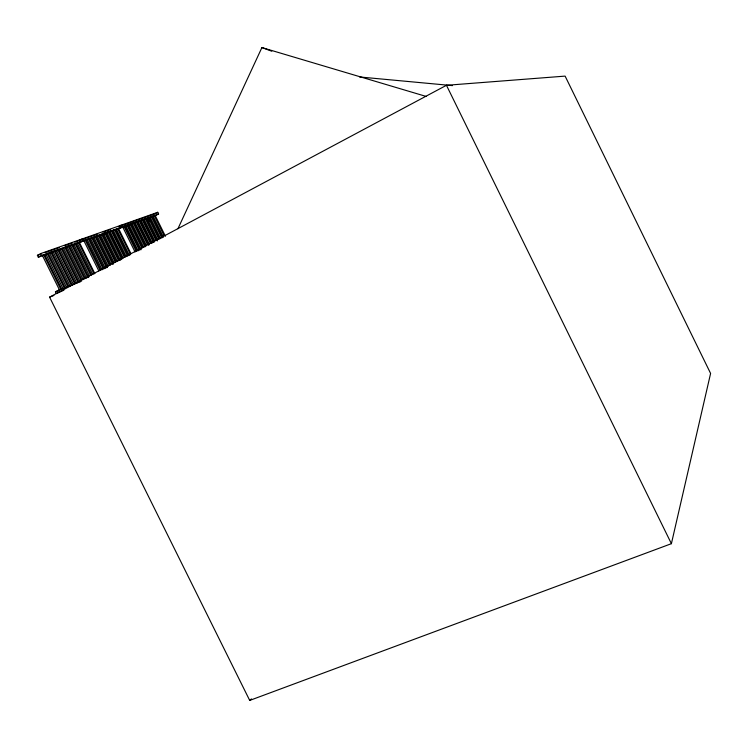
<?xml version="1.0" encoding="UTF-8"?>
<svg xmlns="http://www.w3.org/2000/svg" width="748" height="748" viewBox="0 0 748 748"><rect width="100%" height="100%" fill="white"/><g stroke="black" fill="none" stroke-linecap="round" stroke-linejoin="round"><path stroke-width="1.12" d="M671.395 543.684L710.6 373.42L565.114 76.109L446.463 85.291L49.583 297.143L249.71 700.427L671.395 543.684L446.463 85.291M177.921 228.748L261.912 47.573L426.192 96.445M249.71 700.427L251.459 698.913M63.589 248.243L38.326 257.209L37.4 255.358L40.598 253.609L157.763 212.292L158.595 213.975L155.593 215.592M38.326 257.209L41.514 255.47L158.595 213.975M61.673 288.999L44.59 254.563L43.702 254.881L42.421 255.573L59.513 290.028M43.319 255.255L44.59 254.563M65.188 287.634L48.153 253.301L47.264 253.609L45.993 254.311L63.028 288.653M50.817 252.356L49.546 253.048L66.535 287.297L67.806 286.615L50.817 252.356L51.696 252.039L68.685 286.278M50.425 252.74L51.696 252.039M54.342 251.104L53.071 251.796L70.013 285.951L71.284 285.269L54.342 251.104L55.221 250.795L72.154 284.932M57.848 249.86L56.586 250.552L73.472 284.605L74.744 283.931L57.848 249.86L58.718 249.552L75.604 283.595M79.036 282.258L62.206 248.317L61.336 248.626L60.074 249.318L76.904 283.268M60.943 249.009L62.206 248.317M81.943 279.911L65.665 247.092L63.543 248.084L80.326 281.94M85.328 278.602L69.106 245.868L68.246 246.176L66.993 246.859L83.224 279.602M67.844 246.56L69.106 245.868M88.703 277.293L72.528 244.652L71.677 244.961L70.415 245.643L86.6 278.284M71.275 245.344L72.528 244.652M91.555 274.974L75.931 243.446L75.081 243.755L73.828 244.437L89.461 275.965M94.865 273.618L79.316 242.249L78.475 242.548L77.222 243.231L92.771 274.61M80.073 242.399L83.196 240.697L82.308 238.893L79.185 240.604L97.614 234.087M100.971 270.028L86.029 239.874L85.188 240.164L83.944 240.847L98.886 271.01M104.253 268.766L89.349 238.696L88.526 238.986L87.273 239.659L102.177 269.748M107.516 267.504L92.659 237.518L91.836 237.808L90.592 238.49L105.449 268.485M91.415 238.191L92.659 237.518M110.255 265.222L95.95 236.349L95.127 236.639L93.883 237.322L108.198 266.204M113.481 263.988L99.222 235.19L98.399 235.48L97.165 236.153L110.919 263.932M116.183 261.725L102.467 234.04L101.663 234.33L100.419 235.003L114.145 262.698M119.381 260.5L105.702 232.89L104.898 233.18L103.663 233.853L117.343 261.473M104.468 233.563L105.702 232.89M122.055 258.266L108.918 231.749L106.889 232.703L120.531 260.248M119.231 226.261L121.279 225.157L122.139 226.896L119.072 228.551M125.215 257.06L112.116 230.618L111.321 230.898L110.087 231.571L123.186 258.023M128.263 255.666L115.304 229.486L114.509 229.776L113.275 230.44L126.244 256.62M130.872 253.422L118.465 228.374L116.445 229.318L129.376 255.423M137.08 251.066L124.738 226.148L123.962 226.42L122.737 227.083L135.079 252.011M140.157 249.897L127.852 225.045L127.076 225.316L125.851 225.98L138.165 250.842M142.7 247.7L130.947 223.942L128.955 224.877L141.232 249.673M129.731 224.606L130.947 223.942M145.748 246.541L134.023 222.848L133.256 223.128L132.041 223.783L143.766 247.476M132.807 223.512L134.023 222.848M148.777 245.391L137.09 221.763L136.323 222.034L135.108 222.698L146.299 245.297M151.283 243.222L140.128 220.688L139.371 220.959L138.156 221.614L149.32 244.157M154.284 242.09L143.158 219.613L142.401 219.884L141.194 220.538L152.321 243.016M157.267 240.959L146.169 218.547L145.421 218.809L144.214 219.463L154.808 240.865M155.762 213.367L157.763 212.292M159.726 238.827L149.17 217.481L148.422 217.743L147.216 218.397L157.781 239.743M162.512 237.368L152.153 216.424L150.198 217.341L160.736 238.631M150.946 217.079L152.153 216.424M165.448 236.265L155.117 215.377L154.378 215.639L153.172 216.284L163.513 237.181M63.907 290.205L56.371 293.599L55.455 291.739L79.204 282.061M49.583 297.143L53.912 295.451M55.455 291.739L59.784 290.056M37.4 255.358L39.597 254.572M45.095 252.637L59.391 247.588M64.889 245.643L72.584 242.932M74.781 242.156L78.082 240.987M103.037 232.179L110.629 229.496M119.287 226.438L154.761 213.909M118.465 228.374L117.679 228.645L130.61 254.769M65.787 247.466L88.105 239.369M89.825 238.939L97.979 235.863M99.578 235.47L154.518 215.976M359.592 76.969L452.503 85.627M261.912 47.573L271.758 51.219M71.677 244.961L87.862 277.62M68.246 246.176L84.487 278.929M64.805 247.392L81.597 281.267M61.336 248.626L78.175 282.594M47.264 253.609L64.309 287.98M43.702 254.881L60.794 289.345M40.598 253.609L41.514 255.47M58.662 290.028L59.588 291.888M154.378 215.639L164.195 235.498M151.405 216.686L161.942 237.986M148.422 217.743L158.987 239.108M147.964 218.136L149.469 221.184M145.421 218.809L156.014 240.22M142.401 219.884L153.536 242.371M139.371 220.959L150.535 243.511M136.323 222.034L147.515 244.652M133.256 223.128L144.99 246.831M130.171 224.213L141.942 247.99M127.076 225.316L139.39 250.187M123.962 226.42L136.304 251.356M114.509 229.776L127.571 256.162M111.321 230.898L124.43 257.359M108.123 232.039L121.765 259.593M104.898 233.18L118.586 260.809M101.663 234.33L115.379 262.034M98.399 235.48L112.677 264.296M95.127 236.639L109.442 265.54M91.836 237.808L106.702 267.821M88.526 238.986L103.43 269.084M85.188 240.164L100.148 270.346M78.475 242.548L94.033 273.946M75.081 243.755L90.723 275.301"/></g></svg>
